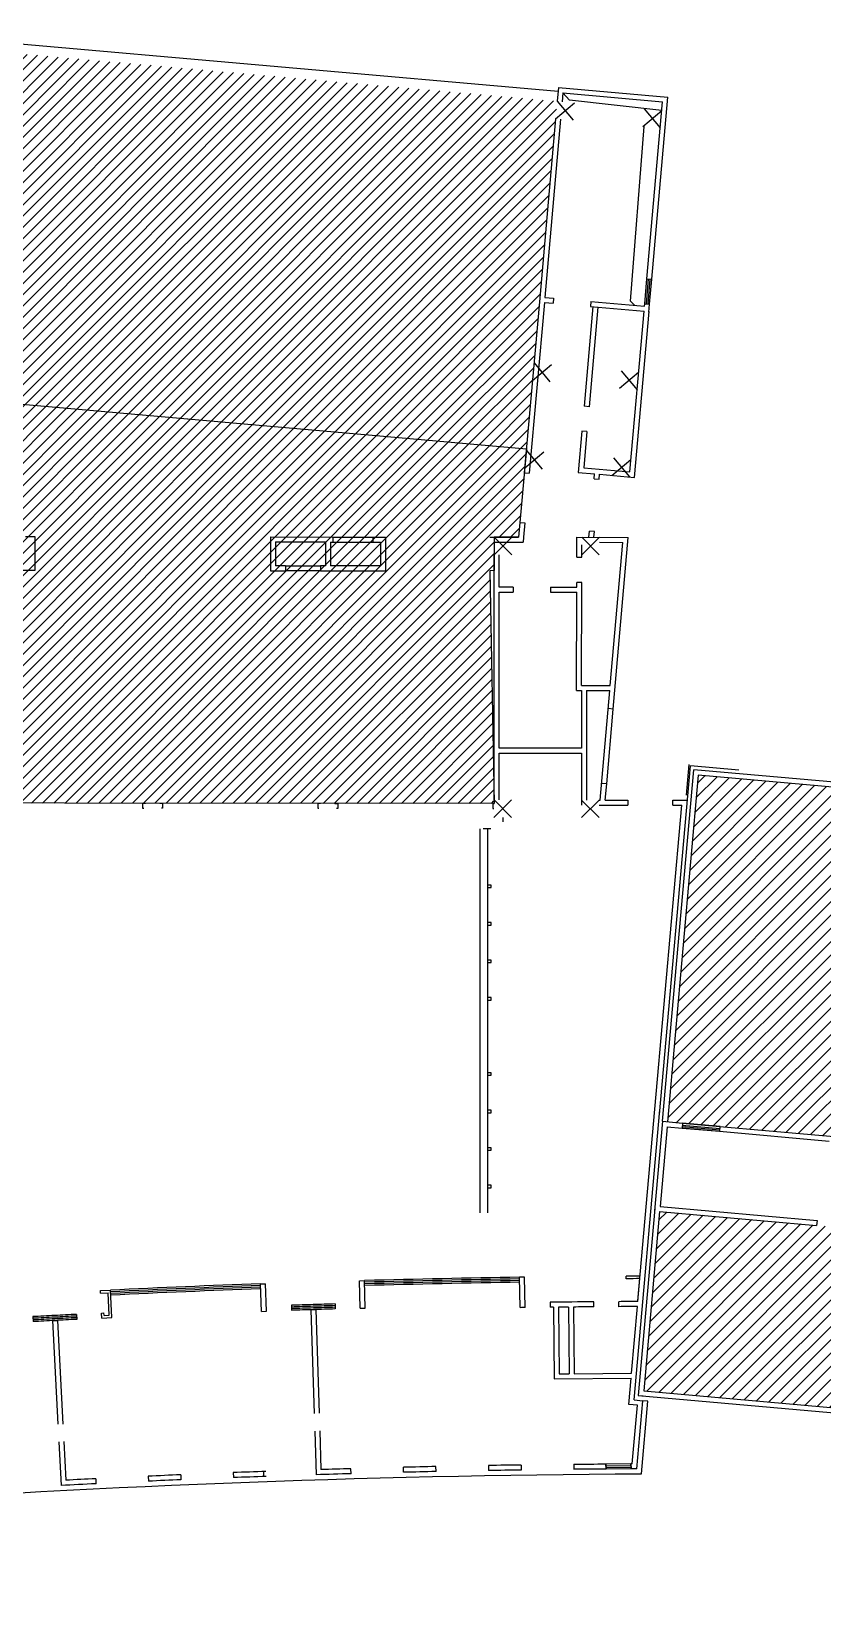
# Model space of a CAD drawing. Header units: millimetres. Extents: x -28081 to 142643, y -11740 to 128443.
# Drawn here: x 42954 to 74601, y -4922 to 57635 of the extents above; entities that cross this region are included whole.
import ezdxf

# ---------------------------------------------------------------- set-up
doc = ezdxf.new("R2010")
doc.units = ezdxf.units.MM
doc.header["$LTSCALE"] = 10
for name, color, linetype in [('A—\\M+5C3C5\\M+5B4B0', 135, 'Continuous'), ('A—\\M+5C7BD\\M+5CCE5', 7, 'Continuous'), ('E1-RV-5F$0$$2$A-WALL', 7, 'Continuous')]:
    doc.layers.add(name, color=color, linetype=linetype)
pattern_1 = [(45, (-6071.9, -5118.9), (-265.165, 265.165), [])]

msp = doc.modelspace()

# ---------------------------------------------------------------- hatches: boundary and pattern name
h = msp.add_hatch()
h.set_pattern_fill('ANSI31', color=8, scale=100, style=0)
edge = h.paths.add_edge_path()
edge.add_line((36783, 57188), (35559, 43348))
edge.add_line((35559, 43348), (62752, 40943))
edge.add_line((62752, 40943), (63981, 54839))
edge.add_line((63981, 54839), (36787, 57245))
h = msp.add_hatch()
h.set_pattern_fill('ANSI31', color=8, scale=100, style=0)
h.paths.add_polyline_path([(10150, 23512), (9461, 26769), (9715, 26823), (9359, 28506), (9104, 28452), (8815, 29822), (15271, 31189), (13932, 38239), (14030, 38260), (13984, 38480), (23210, 40433), (23488, 43581), (35565, 42514), (35638, 43341), (62752, 40943), (62438, 37419), (61469, 37420), (61468, 36081), (61286, 36069), (61457, 26776), (27093, 26809), (26494, 26767), (10192, 23316)])
h = msp.add_hatch()
h.set_pattern_fill('ANSI31', color=8, scale=3000, style=0)
h.set_pattern_definition(pattern_1)
edge = h.paths.add_edge_path()
edge.add_line((69626, 27906), (75303, 27403))
edge.add_line((75303, 27403), (74985, 23817))
edge.add_line((74985, 23817), (80564, 23322))
edge.add_line((80564, 23322), (79654, 13063))
edge.add_line((79654, 13063), (68398, 14061))
edge.add_line((68398, 14061), (69626, 27906))
h = msp.add_hatch()
h.set_pattern_fill('ANSI31', color=8, scale=3000, style=0)
h.set_pattern_definition(pattern_1)
edge = h.paths.add_edge_path()
edge.add_line((76449, 13146), (76149, 9759))
edge.add_line((76149, 9759), (68080, 10475))
edge.add_line((68080, 10475), (67444, 3303))
edge.add_line((67444, 3303), (78700, 2305))
edge.add_line((78700, 2305), (79635, 12850))
edge.add_line((79635, 12850), (76448, 13132))

# ---------------------------------------------------------------- linework, layer by layer
msp.add_lwpolyline([(10150, 23512), (9461, 26769), (9715, 26823), (9359, 28506), (9104, 28452), (8815, 29822), (15271, 31189), (13932, 38239), (14030, 38260), (13984, 38480), (23210, 40433), (23488, 43581), (35565, 42514), (35638, 43341), (62752, 40943), (62438, 37419), (61469, 37420), (61468, 36081), (61286, 36069), (61457, 26776), (27093, 26809), (26494, 26767), (10192, 23316)], close=True)
msp.add_lwpolyline([(61806, 26218), (61806, 26048)])
at = {"layer": 'A—\\M+5C3C5\\M+5B4B0'}
for p, q in [((36902, 57635), (64016, 55238)), ((67482, 46749), (67570, 47746)), ((67482, 46749), (67570, 47746)), ((67549, 46744), (67637, 47740)), ((67549, 46744), (67637, 47740)), ((67615, 46738), (67703, 47734)), ((67615, 46738), (67703, 47734)), ((67681, 46732), (67769, 47728)), ((67681, 46732), (67769, 47728)), ((69154, 27114), (69263, 28340)), ((60891, 25765), (60891, 10418)), ((61327, 25765), (61027, 25765)), ((61191, 25765), (61191, 10423)), ((43013, 6270), (43024, 6070)), ((44761, 6362), (44771, 6162)), ((53354, 6722), (53360, 6522)), ((55103, 6777), (55109, 6577)), ((66934, 388), (65934, 380)), ((65934, 380), (65936, 180)), ((65935, 313), (66935, 321)), ((65936, 247), (66935, 255)), ((66936, 188), (65936, 180)), ((66936, 188), (66934, 388)), ((66934, 388), (66936, 188))]:
    msp.add_line(p, q, dxfattribs=at)
at = {"layer": 'A—\\M+5C3C5\\M+5B4B0', "extrusion": (7.74398e-26, 8.19673e-27, -1)}
for p, q in [((61341, 23519), (61191, 23519)), ((61191, 23419), (61341, 23419)), ((61341, 23419), (61341, 23519)), ((61341, 22019), (61191, 22019)), ((61191, 21919), (61341, 21919)), ((61341, 21919), (61341, 22019)), ((61341, 20519), (61191, 20519)), ((61191, 20419), (61341, 20419)), ((61341, 20419), (61341, 20519)), ((61341, 19019), (61191, 19019)), ((61191, 18919), (61341, 18919)), ((61341, 18919), (61341, 19019)), ((61341, 16019), (61191, 16019)), ((61191, 15919), (61341, 15919)), ((61341, 15919), (61341, 16019)), ((61341, 14519), (61191, 14519)), ((61191, 14419), (61341, 14419)), ((61341, 14419), (61341, 14519)), ((61341, 13019), (61191, 13019)), ((61191, 12919), (61341, 12919)), ((61341, 12919), (61341, 13019)), ((61341, 11519), (61191, 11519)), ((61191, 11419), (61341, 11419)), ((61341, 11419), (61341, 11519))]:
    msp.add_line(p, q, dxfattribs=at)
at = {"layer": 'A—\\M+5C3C5\\M+5B4B0'}
for points in [[(68165, 54469), (64471, 54889), (64211, 55170)], [(67075, 46690), (66920, 46853), (67456, 53829)], [(67075, 46690), (66920, 46853), (67456, 53829)], [(70478, 13675), (68978, 13808)], [(70482, 13726), (68983, 13859)], [(70486, 13774), (68987, 13907)], [(70495, 13874), (68996, 14007)]]:
    msp.add_lwpolyline(points, dxfattribs=at)
msp.add_lwpolyline([(606, -4315), (735, -4922, -0.034352), (67351, -11), (67609, 2895), (67409, 2912)], format="xyb", dxfattribs=at)
for radius, start, end in [(495100, 92.04405, 92.73841), (495033, 92.04401, 92.73846), (495100, 90.84405, 91.56156), (495033, 90.84401, 91.56161), (494967, 90.84396, 91.56165), (494900, 90.84391, 91.5617), (494967, 92.04396, 92.7385), (494900, 92.04391, 92.73855), (494200, 93.00281, 93.10425), (494200, 92.90136, 93.00281), (494133, 92.90136, 93.00281), (494200, 91.8028, 91.90425), (494133, 91.8028, 91.90425), (494067, 91.8028, 91.90425), (494000, 91.8028, 91.90425), (494200, 91.70136, 91.8028), (494133, 91.70136, 91.8028), (494067, 91.70136, 91.8028), (494000, 91.70136, 91.8028), (494133, 93.00281, 93.10425), (494067, 93.00281, 93.10425), (494000, 93.00281, 93.10425), (494067, 92.90136, 93.00281), (494000, 92.90136, 93.00281)]:
    msp.add_arc((69776, -487205), radius, start, end, dxfattribs=at)
at = {"layer": 'A—\\M+5C7BD\\M+5CCE5'}
for p, q in [((63273, 46826), (62669, 39997)), ((63471, 46803), (62868, 39980)), ((65406, 46635), (65059, 42651)), ((65606, 46617), (65258, 42634)), ((66888, 40027), (67456, 46450)), ((67069, 39810), (67655, 46432)), ((65258, 42634), (65059, 42651)), ((64972, 41655), (64828, 40005)), ((65171, 41638), (64972, 41655)), ((65171, 41638), (65045, 40187)), ((65045, 40187), (66888, 40027)), ((62669, 39997), (62868, 39980)), ((64828, 40005), (65476, 39949)), ((65458, 39750), (65476, 39949)), ((65458, 39750), (65657, 39732)), ((65657, 39732), (65675, 39932)), ((65675, 39932), (67069, 39810)), ((62492, 38005), (62438, 37419)), ((62492, 38005), (62692, 37987)), ((62692, 37987), (62639, 37419)), ((62668, 37733), (62669, 37733)), ((65251, 37414), (65273, 37658)), ((65472, 37641), (65273, 37658)), ((65452, 37414), (65472, 37641)), ((42719, 37441), (43094, 37440)), ((43094, 37440), (43093, 36090)), ((52519, 37429), (52517, 36079)), ((52519, 37429), (55016, 37426)), ((52719, 37229), (52717, 36279)), ((52719, 37229), (54719, 37227)), ((54719, 37227), (54717, 36277)), ((54919, 37226), (54917, 36276)), ((54919, 37226), (55016, 37226)), ((55016, 37426), (56616, 37425)), ((55016, 37426), (55016, 37226)), ((55016, 37226), (56616, 37225)), ((56616, 37424), (57116, 37424)), ((56616, 37424), (56616, 37224)), ((56616, 37224), (56916, 37224)), ((56916, 37224), (56917, 36274)), ((57116, 37424), (57118, 36074)), ((61286, 37419), (62438, 37419)), ((61485, 37219), (62621, 37219)), ((62639, 37419), (62621, 37219)), ((64768, 36615), (64769, 37415)), ((64771, 37415), (66828, 37412)), ((64968, 36614), (64969, 37114)), ((65669, 37214), (66610, 37212)), ((66107, 31489), (66610, 37212)), ((66225, 30552), (66828, 37412)), ((64768, 36615), (64968, 36614)), ((43093, 36090), (38443, 36096)), ((52517, 36079), (53117, 36078)), ((53117, 36278), (52717, 36279)), ((53117, 36278), (53117, 36078)), ((53117, 36278), (54517, 36277)), ((54517, 36077), (53117, 36078)), ((54517, 36277), (54517, 36077)), ((54717, 36277), (54517, 36277)), ((54517, 36077), (57118, 36074)), ((56892, 36274), (54917, 36276)), ((56893, 36274), (54918, 36276)), ((62217, 35419), (62217, 35219)), ((63717, 35419), (63717, 35219)), ((63717, 35419), (64767, 35419)), ((63717, 35219), (64766, 35219)), ((64762, 31289), (64766, 35219)), ((64967, 35614), (64767, 35614)), ((64767, 35419), (64767, 35614)), ((64962, 31489), (64967, 35614)), ((64762, 31289), (64956, 31289)), ((64956, 31289), (64956, 28989)), ((64962, 31489), (66107, 31489)), ((65156, 31289), (65156, 26914)), ((65156, 31289), (66090, 31289)), ((65705, 26914), (66089, 31289)), ((65963, 27563), (66225, 30552)), ((66227, 30552), (66026, 30569)), ((64956, 28789), (64956, 26714)), ((68072, 14350), (69308, 28286)), ((71250, 28114), (69308, 28286)), ((65963, 27563), (65762, 27581)), ((65906, 26914), (65963, 27567)), ((68198, 14078), (69444, 28123)), ((69626, 27906), (68398, 14061)), ((75520, 27584), (69444, 28123)), ((75303, 27403), (69626, 27906)), ((65656, 26914), (65705, 26914)), ((65906, 26914), (66806, 26914)), ((66806, 26914), (66806, 26714)), ((68606, 26714), (68606, 26914)), ((68606, 26914), (69186, 26914)), ((47406, 26793), (47406, 26593)), ((47406, 26793), (47525, 26793)), ((47406, 26593), (47456, 26593)), ((48093, 26784), (48206, 26784)), ((48206, 26584), (48156, 26584)), ((48206, 26784), (48206, 26584)), ((54406, 26784), (54406, 26584)), ((54406, 26784), (54525, 26784)), ((54406, 26584), (54456, 26584)), ((55093, 26776), (55206, 26776)), ((55206, 26576), (55156, 26576)), ((55206, 26776), (55206, 26576)), ((61406, 26776), (61406, 26576)), ((61406, 26776), (61457, 26776)), ((61406, 26576), (61456, 26576)), ((65657, 26714), (66806, 26714)), ((67890, 14558), (68968, 26714)), ((68606, 26714), (68968, 26714)), ((67061, 2944), (68089, 14540)), ((67211, 6901), (67890, 14558)), ((68199, 14078), (67881, 10492)), ((68199, 14078), (67881, 10492)), ((68380, 13861), (68098, 10674)), ((68380, 13861), (68098, 10674)), ((68199, 14078), (68996, 14008)), ((68199, 14078), (68996, 14008)), ((68380, 13861), (68978, 13808)), ((68380, 13861), (68978, 13808)), ((68996, 14008), (68978, 13808)), ((68996, 14008), (68978, 13808)), ((68978, 13808), (70472, 13676)), ((68978, 13808), (70472, 13676)), ((68996, 14008), (70490, 13875)), ((68996, 14008), (70490, 13875)), ((70490, 13875), (70472, 13676)), ((70490, 13875), (70472, 13676)), ((70490, 13875), (76466, 13345)), ((70490, 13875), (76466, 13345)), ((70472, 13676), (74855, 13287)), ((70472, 13676), (74855, 13287)), ((68098, 10674), (74373, 10117)), ((68098, 10674), (74373, 10117)), ((67889, 10592), (67227, 3121)), ((68080, 10475), (67444, 3303)), ((68080, 10475), (74356, 9918)), ((68080, 10475), (74356, 9918)), ((74373, 10117), (74356, 9918)), ((74373, 10117), (74356, 9918)), ((52116, 7580), (52316, 7587)), ((52163, 6481), (52116, 7580)), ((52362, 6488), (52316, 7587)), ((56084, 7706), (56284, 7711)), ((56107, 6606), (56084, 7706)), ((56307, 6612), (56284, 7711)), ((62508, 6629), (62482, 7841)), ((62708, 6632), (62682, 7844)), ((66747, 7786), (66747, 7886)), ((67208, 6872), (67290, 7789)), ((67211, 6901), (67290, 7789)), ((45722, 7311), (46122, 7330)), ((45725, 7212), (45722, 7311)), ((45727, 7211), (46026, 7225)), ((46064, 6325), (46026, 7225)), ((46168, 6231), (46122, 7330)), ((45760, 6411), (45859, 6416)), ((45770, 6212), (45760, 6411)), ((45865, 6317), (45859, 6416)), ((45865, 6317), (46064, 6325)), ((52163, 6481), (52362, 6488)), ((54135, 6547), (54265, 2401)), ((54334, 6554), (54465, 2407)), ((56107, 6606), (56307, 6612)), ((63702, 6844), (63705, 6644)), ((63830, 6646), (63860, 3781)), ((64030, 6648), (64058, 3983)), ((64430, 6652), (64458, 3986)), ((64630, 6654), (64658, 3987)), ((65447, 6662), (65447, 6861)), ((66447, 6668), (66447, 6868)), ((66954, 4005), (67191, 6672)), ((43798, 6112), (44015, 1968)), ((43997, 6122), (44215, 1979)), ((45770, 6212), (46168, 6231)), ((63860, 3781), (66936, 3805)), ((64058, 3983), (64458, 3986)), ((64658, 3987), (66954, 4005)), ((66844, 2763), (66936, 3805)), ((67444, 3303), (96580, 719)), ((67193, 2731), (66844, 2763, 0)), ((66985, 387), (67193, 2731)), ((67061, 2944), (67410, 2912)), ((67168, 188), (67410, 2912)), ((67227, 3121), (67426, 3104)), ((67227, 3121), (96363, 538)), ((44052, 1267), (44143, -478)), ((44251, 1278), (44333, -268)), ((54287, 1699), (54342, -49)), ((54487, 1705), (54536, 158)), ((51026, 35), (51036, -164)), ((52236, 76), (52243, -124)), ((55742, -6), (55735, 194)), ((57841, 50), (57835, 249)), ((59139, 78), (59134, 280)), ((61234, 321), (61237, 121)), ((62545, 341), (62548, 141)), ((64644, 369), (64646, 168)), ((65936, 180), (65934, 387)), ((66934, 387), (66936, 187)), ((45531, -207), (45541, -407)), ((47629, -107), (47639, -307)), ((48927, -50), (48938, -250))]:
    msp.add_line(p, q, dxfattribs=at)
for points in [[(61457, 26919), (61468, 36719)], [(62217, 35419), (61667, 35419), (61668, 36718)], [(64956, 28989), (61659, 28989), (61667, 35219), (62217, 35219)], [(61657, 26918), (61659, 28789), (64956, 28789)], [(54135, 6547), (54334, 6554)], [(43798, 6112), (43997, 6122)]]:
    msp.add_lwpolyline(points, dxfattribs=at)
for centre, radius, start, end in [((69776, -487205), 495100, 90.82091, 90.84405), ((69775, -487205), 495100, 90.28663, 90.35047), ((69775, -487205), 495000, 90.28772, 90.35054), ((69402, -483976), 490653, 90.78172, 90.80507), ((69402, -483976), 490853, 90.46166, 90.66528), ((69402, -483976), 490653, 90.6507, 90.6653), ((69402, -483976), 490653, 90.58063, 90.62734), ((69402, -483976), 490653, 90.46184, 90.55728), ((69402, -483976), 490853, 90.25604, 90.34493), ((69402, -483976), 490653, 90.25822, 90.34506), ((54170, -74592), 74694, 91.40737, 92.41271), ((69738, -486690), 487085, 91.64733, 91.78849), ((69738, -486690), 487085, 91.24738, 91.40031), ((63934, -246831), 246956, 91.11268, 91.41384), ((64055, -167154), 167499, 90.51652, 90.96488), ((64053, -167004), 167148, 90.51593, 90.96509), ((55686, 694965), 694654, 270.738902, 270.845314), ((69738, -486690), 486885, 90.59898, 90.59915), ((69738, -486690), 486885, 90.44738, 90.59898), ((68205, -255047), 255437, 90.27366, 90.28496), ((69268, -415108), 415301, 90.28973, 90.32173), ((69738, -486690), 486885, 92.84854, 93.01329), ((69738, -486690), 487085, 92.8486, 92.98976), ((69738, -486690), 487085, 92.44865, 92.60158), ((69738, -486690), 486885, 92.44843, 92.60141), ((54162, -74306), 74208, 91.40466, 92.414), ((69738, -486690), 486885, 91.64727, 91.81202)]:
    msp.add_arc(centre, radius, start, end, dxfattribs=at)
at = {"layer": 'Defpoints'}
for p, q in [((63919, 54142), (64678, 54778)), ((63981, 54839), (64617, 54080)), ((67406, 53834), (68165, 54469)), ((67467, 54531), (68103, 53772)), ((62995, 43683), (63754, 44318)), ((63056, 44380), (63692, 43621)), ((66481, 43375), (67240, 44010)), ((66543, 44072), (67178, 43313)), ((62686, 40196), (63445, 40832)), ((62748, 40894), (63384, 40135)), ((66173, 39888), (66932, 40524)), ((66234, 40585), (66870, 39826)), ((61468, 36719), (62169, 37418)), ((61469, 37419), (62168, 36718)), ((64968, 36714), (65669, 37414)), ((64969, 37414), (65668, 36714)), ((61456, 26219), (62157, 26918)), ((61457, 26919), (62156, 26218)), ((64956, 26914), (65656, 26214)), ((64956, 26214), (65656, 26914))]:
    msp.add_line(p, q, dxfattribs=at)
at = {"layer": 'E1-RV-5F$0$$2$A-WALL'}
for p, q in [((64029, 55387), (63981, 54839)), ((64029, 55387), (63981, 54839)), ((64029, 55387), (68412, 55000)), ((64029, 55387), (68412, 55000)), ((64211, 55170), (64180, 54822)), ((64211, 55170), (64180, 54822)), ((64211, 55170), (68195, 54818)), ((64211, 55170), (68195, 54818)), ((67570, 47746), (68195, 54818)), ((67570, 47746), (68195, 54818)), ((67769, 47728), (68412, 55000)), ((67769, 47728), (68412, 55000)), ((64119, 54124), (63489, 47002)), ((64119, 54124), (63489, 47002)), ((63919, 54142), (63598, 50506)), ((63919, 54142), (63598, 50506)), ((63598, 50506), (63273, 46826)), ((63598, 50506), (63273, 46826)), ((67570, 47746), (67769, 47728)), ((67570, 47746), (67769, 47728)), ((63489, 47002), (63838, 46971)), ((63489, 47002), (63838, 46971)), ((63838, 46971), (63820, 46772)), ((63838, 46971), (63820, 46772)), ((63471, 46803), (63820, 46772)), ((63471, 46803), (63820, 46772)), ((65332, 46839), (65314, 46640)), ((65332, 46839), (65314, 46640)), ((65314, 46640), (67456, 46451)), ((65314, 46640), (67456, 46451)), ((65332, 46839), (67473, 46650)), ((65332, 46839), (67473, 46650)), ((67473, 46650), (67482, 46749)), ((67473, 46650), (67482, 46749)), ((67482, 46749), (67681, 46732)), ((67482, 46749), (67681, 46732)), ((67653, 46408), (67681, 46732)), ((67653, 46408), (67681, 46732))]:
    msp.add_line(p, q, dxfattribs=at)

doc.saveas('drawing.dxf')
